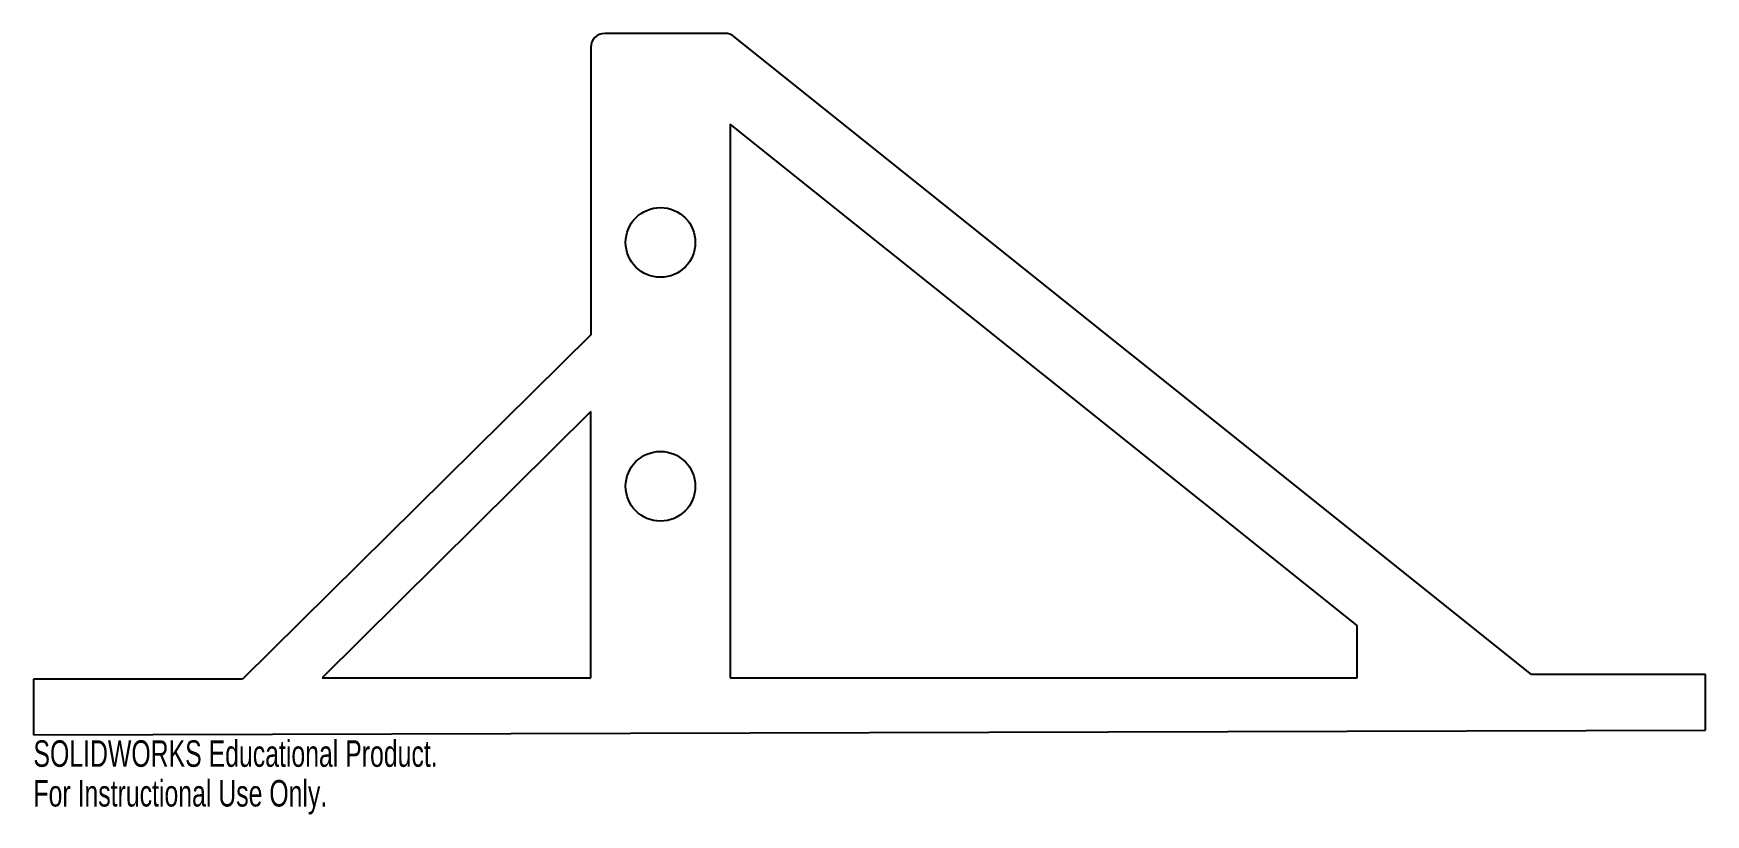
# Model space of a CAD drawing. Header units: inches. Extents: x -4 to 8, y -0.6 to 5.
import ezdxf

# ---------------------------------------------------------------- set-up
doc = ezdxf.new("R2010")
doc.units = ezdxf.units.IN
doc.header["$MEASUREMENT"] = 0
doc.styles.add('SLDTEXTSTYLE0', font='TXT', dxfattribs={"width": 0.7})

msp = doc.modelspace()

# ---------------------------------------------------------------- linework, layer by layer
at = {"color": 7, "linetype": 'Continuous', "lineweight": 25}
for p, q in [((0.965, 5), (0.1, 5)), ((6.75, 0.4), (1.027, 4.978)), ((0, 4.9), (0, 2.837)), ((5.5, 0.75), (1, 4.35)), ((1, 4.35), (1, 0.375)), ((0, 2.837), (-2.5, 0.367)), ((0, 2.287), (-1.928, 0.375)), ((0, 0.375), (0, 2.287)), ((5.5, 0.375), (5.5, 0.75)), ((-4, 0.367), (-4, -0.033)), ((-2.5, 0.367), (-4, 0.367)), ((-1.928, 0.375), (0, 0.375)), ((1, 0.375), (5.5, 0.375)), ((8, 0.4), (6.75, 0.4)), ((8, 0), (8, 0.4)), ((-4, -0.033), (8, 0))]:
    msp.add_line(p, q, dxfattribs=at)
for centre in [(0.5, 3.5), (0.5, 1.75)]:
    msp.add_circle(centre, 0.25, dxfattribs=at)
for centre, start, end in [((0.1, 4.9), 90, 180), ((0.965, 4.9), 51.3402, 90)]:
    msp.add_arc(centre, 0.1, start, end, dxfattribs=at)

# ---------------------------------------------------------------- texts
at = {"color": 7, "linetype": 'Continuous', "char_height": 0.1903, "attachment_point": 1, "style": 'SLDTEXTSTYLE0'}
for s, insert in [('SOLIDWORKS Educational Product.', (-4, -0.073)), ('For Instructional Use Only.', (-4, -0.358))]:
    msp.add_mtext(s, dxfattribs=dict(at, insert=insert))

doc.saveas('drawing.dxf')
